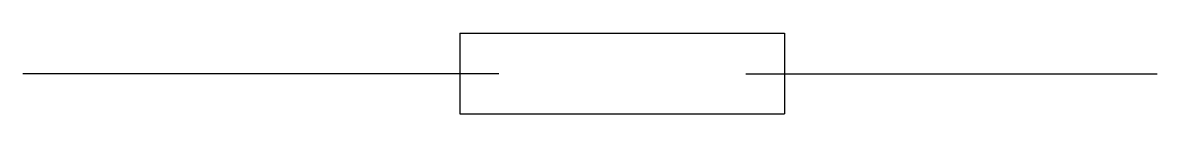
# Model space of a CAD drawing. Header units: metres. Extents: x -20338.7 to -20278.6, y -11589 to -11584.7.
import ezdxf

# ---------------------------------------------------------------- set-up
doc = ezdxf.new("R2010")
doc.units = ezdxf.units.M
doc.layers.add('1', color=7, linetype='Continuous')

msp = doc.modelspace()

# ---------------------------------------------------------------- linework, layer by layer
at = {"layer": '1'}
for p, q in [((-20315.54, -11584.72), (-20298.34, -11584.72)), ((-20315.54, -11584.72), (-20315.54, -11588.99)), ((-20298.34, -11584.72), (-20298.34, -11588.99)), ((-20313.48, -11586.87), (-20338.69, -11586.87)), ((-20300.4, -11586.87), (-20278.6, -11586.87)), ((-20315.54, -11588.99), (-20298.34, -11588.99))]:
    msp.add_line(p, q, dxfattribs=at)

doc.saveas('drawing.dxf')
